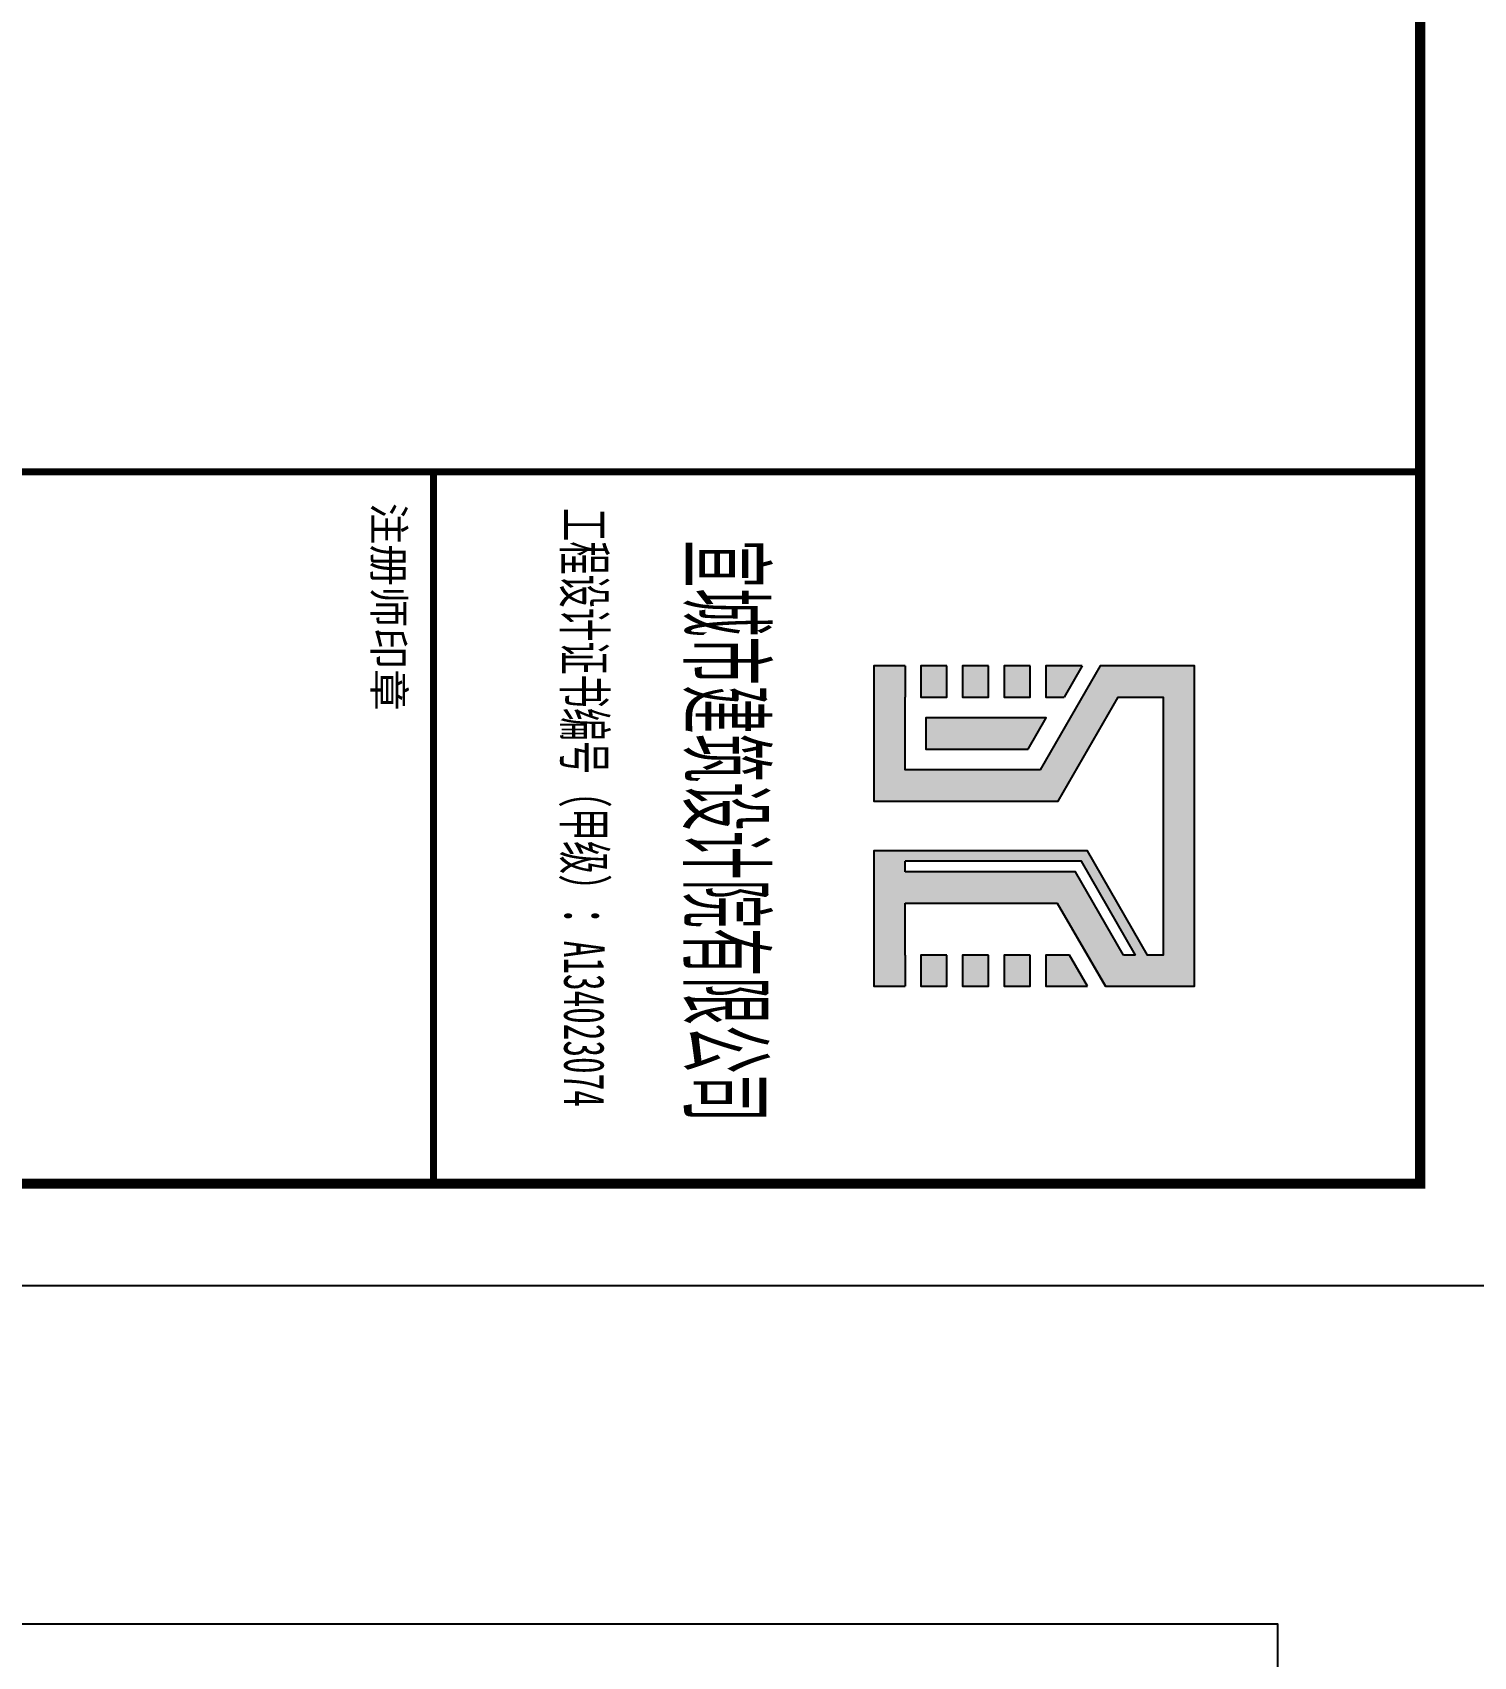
# Model space of a CAD drawing. Extents: x 12300 to 361047, y -1498650 to 1244242.
# Drawn here: x 271086 to 292334, y -36129 to -12173 of the extents above; entities that cross this region are included whole.
import ezdxf
from ezdxf.enums import TextEntityAlignment as Align

# ---------------------------------------------------------------- set-up
doc = ezdxf.new("R2010")
doc.units = 0
doc.header["$LTSCALE"] = 1000
doc.header["$MEASUREMENT"] = 0
doc.layers.get('0').update_dxf_attribs({"color": 8, "linetype": 'CONTINUOUS'})
doc.layers.add('BZ_标准图框', color=8, linetype='CONTINUOUS')
doc.layers.add('TWT_TITLE', color=7, linetype='CONTINUOUS')
doc.styles.add('ht', font='simhei.ttf', dxfattribs={"width": 0.8})

# ---------------------------------------------------------------- blocks, each defined once
blk = doc.blocks.new('A2-TQ-CF')
h = blk.add_hatch(color=3)
h.paths.add_polyline_path([(97034, -117384), (93883, -117384), (93883, -118310), (94907, -118901), (94907, -120228), (94190, -120228), (93883, -120228), (93883, -120535), (95214, -120535), (95214, -118724), (94190, -118132), (94190, -117691), (96727, -117691), (96727, -117845), (95703, -118436), (95703, -120535), (97034, -120535), (97034, -120228), (96727, -120228), (96215, -120228), (96215, -118732), (97034, -118259)])
h.paths.add_polyline_path([(96727, -118081), (95908, -118554), (95908, -120228), (95805, -120228), (95805, -118495), (96727, -117963)], flags=16)
h = blk.add_hatch(color=3)
h.paths.add_polyline_path([(97034, -118436), (96727, -118613), (96727, -118846), (97034, -118846)])
h.paths.add_polyline_path([(96727, -118999), (96727, -119255), (97034, -119255), (97034, -118999)])
h.paths.add_polyline_path([(96727, -119409), (96727, -119665), (97034, -119665), (97034, -119409)])
h.paths.add_polyline_path([(97034, -120074), (97034, -119818), (96727, -119818), (96727, -120074)])
h.paths.add_polyline_path([(94702, -119019), (94395, -118842), (94395, -120023), (94702, -120023)])
h.paths.add_polyline_path([(93883, -118487), (93883, -118846), (94190, -118846), (94190, -118664)])
h.paths.add_polyline_path([(93883, -118999), (93883, -119255), (94190, -119255), (94190, -118999)])
h.paths.add_polyline_path([(94190, -119665), (94190, -119409), (93883, -119409), (93883, -119665)])
h.paths.add_polyline_path([(94190, -119818), (93883, -119818), (93883, -120074), (94190, -120074)])
at = {"color": 3}
for points in [[(96215, -120228), (96215, -118732), (97034, -118259), (97034, -117384), (93883, -117384), (93883, -118310), (94907, -118901), (94907, -120228), (94190, -120228)], [(93883, -120228), (93883, -120535), (95214, -120535), (95214, -118724), (94190, -118132), (94190, -117691), (96727, -117691), (96727, -117845), (95703, -118436), (95703, -120535), (97034, -120535), (97034, -120228)], [(96727, -117963), (95805, -118495), (95805, -120228)], [(96727, -117963), (96727, -118081)], [(96727, -118081), (95908, -118554), (95908, -120228)], [(97034, -118259), (96464, -118588)], [(93883, -118487), (93883, -118846), (94190, -118846), (94190, -118664)], [(93883, -118487), (94190, -118664)], [(96727, -118613), (96727, -118846), (97034, -118846), (97034, -118436)], [(97034, -118436), (96727, -118613)], [(93883, -120228), (94190, -120228)], [(95908, -120228), (95805, -120228)], [(96727, -120228), (96215, -120228)], [(96727, -120228), (97034, -120228)]]:
    blk.add_lwpolyline(points, dxfattribs=at)
for points in [[(94702, -119019), (94395, -118842), (94395, -120023), (94702, -120023)], [(93883, -118999), (93883, -119255), (94190, -119255), (94190, -118999)], [(96727, -118999), (96727, -119255), (97034, -119255), (97034, -118999)], [(93883, -119409), (93883, -119665), (94190, -119665), (94190, -119409)], [(96727, -119409), (96727, -119665), (97034, -119665), (97034, -119409)], [(93883, -119818), (93883, -120074), (94190, -120074), (94190, -119818)], [(96727, -119818), (96727, -120074), (97034, -120074), (97034, -119818)]]:
    blk.add_lwpolyline(points, close=True, dxfattribs=at)
at = {"layer": 'BZ_标准图框', "color": 3, "const_width": 70}
for points in [[(91975, -155165), (91975, -115165)], [(91975, -124865), (98975, -124865)]]:
    blk.add_lwpolyline(points, dxfattribs=at)
at = {"layer": 'TWT_TITLE', "color": 3, "const_width": 80}
blk.add_lwpolyline([(98975, -155165), (98975, -115165)], dxfattribs=at)
at = {"layer": 'BZ_标准图框', "color": 3, "style": 'ht', "width": 0.5}
blk.add_text('宣城市建筑设计院有限公司', height=700, dxfattribs=at).set_placement((95505, -122334), align=Align.CENTER)
at = {"layer": 'BZ_标准图框', "color": 3, "style": 'ht', "width": 0.6}
blk.add_text('工程设计证书编号（甲级）：A134023074', height=400, dxfattribs=at).set_placement((92331, -123580))
at = {"layer": 'BZ_标准图框', "color": 3, "style": 'ht'}
blk.add_text('注册师印章', height=300, dxfattribs=at).set_placement((92279, -125454))

msp = doc.modelspace()

# ---------------------------------------------------------------- linework, layer by layer
at = {"layer": 'TWT_TITLE', "color": 3}
for points in [[(230046.8, -30653.9), (293046.8, -30653.9), (293046.8, 80796.1), (230046.8, 80796.1)], [(230046.8, -77653.9), (289446.8, -77653.9), (289446.8, -35653.9), (230046.8, -35653.9)]]:
    msp.add_lwpolyline(points, close=True, dxfattribs=at)
at = {"layer": 'TWT_TITLE', "color": 3, "const_width": 150}
msp.add_lwpolyline([(231546.8, -29153.9), (291546.8, -29153.9), (291546.8, 77046.1), (231546.8, 77046.1)], close=True, dxfattribs=at)
at = {"layer": 'TWT_TITLE', "color": 3, "const_width": 120}
msp.add_lwpolyline([(291546.8, -29153.9), (291546.8, 77046.1)], dxfattribs=at)

# ---------------------------------------------------------------- block references
at = {"xscale": 1.5, "yscale": 1.5, "zscale": 1.5, "rotation": 270}
msp.add_blockref('A2-TQ-CF', (464295, 119308.4), dxfattribs=at)

doc.saveas('drawing.dxf')
